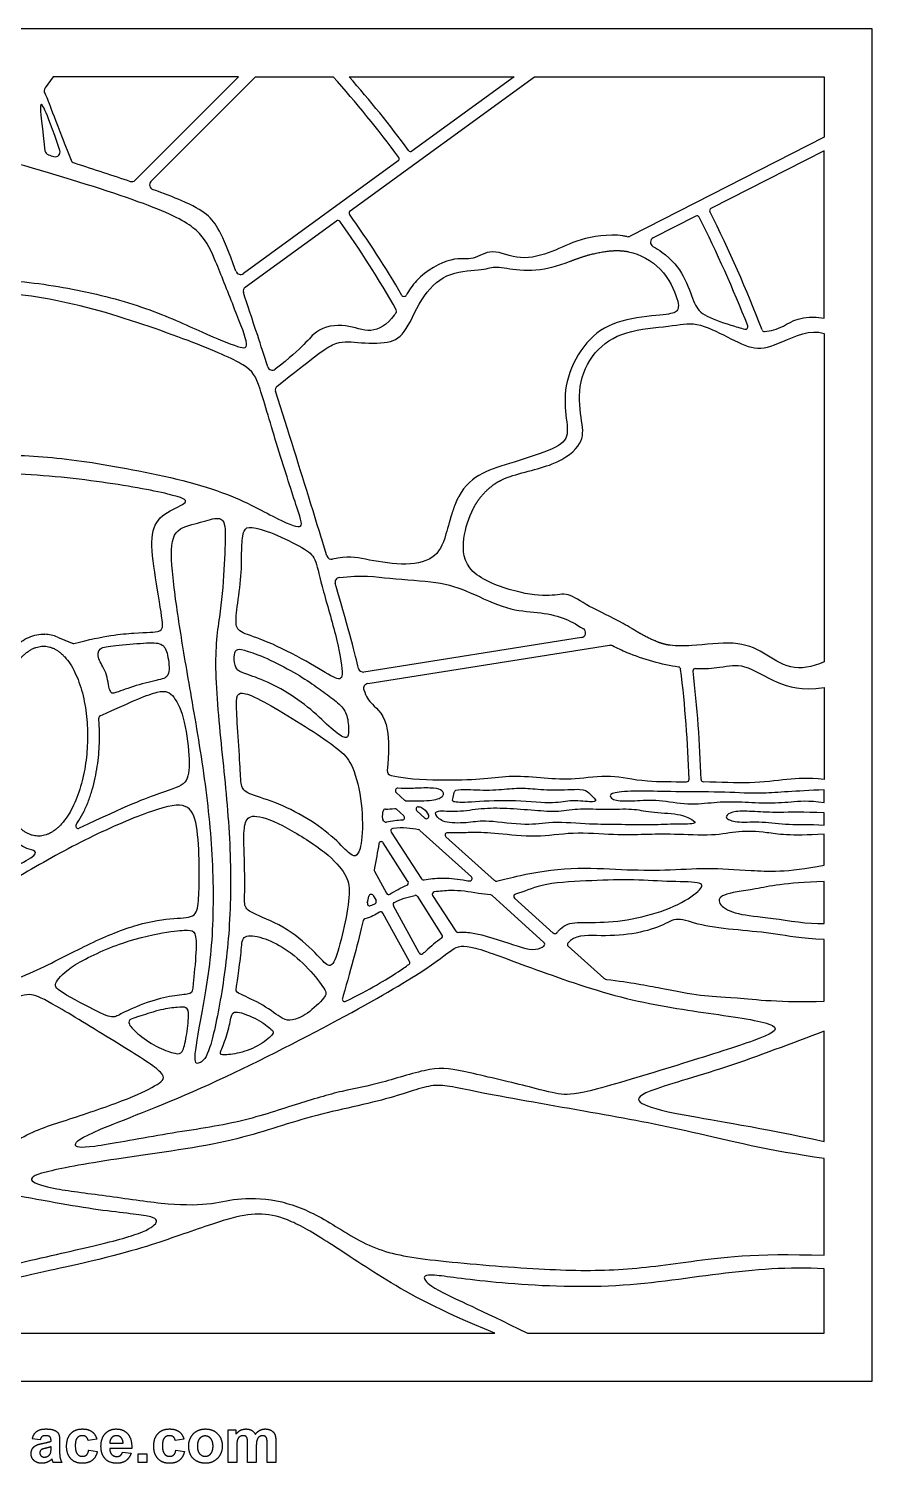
# Model space of a CAD drawing. Header units: millimetres. Extents: x -109 to 109, y -156 to 104.
# Drawn here: x 16.2 to 109.4, y -155.1 to 3.4 of the extents above; entities that cross this region are included whole.
import ezdxf

# ---------------------------------------------------------------- set-up
doc = ezdxf.new("R2010")
doc.units = ezdxf.units.MM
doc.header["$MEASUREMENT"] = 0
doc.layers.add('Layer 03', color=5, linetype='Continuous', true_color=0x0000ff)

msp = doc.modelspace()

# ---------------------------------------------------------------- linework, layer by layer
at = {"layer": 'Layer 03'}
for p, q in [((109.39, 3.42), (-109, 3.42)), ((109.39, -146.03), (109.39, 3.42)), ((18.87, -1.9), (17.98, -3.13)), ((39.36, -1.9), (18.87, -1.9)), ((27.93, -13.33), (39.36, -1.9)), ((29.68, -13.46), (41.24, -1.9)), ((41.24, -1.9), (49.81, -1.9)), ((51.58, -1.9), (69.8, -1.9)), ((51.68, -16.71), (72.06, -1.9)), ((69.8, -1.9), (58.51, -10.1)), ((72.06, -1.9), (104.07, -1.9)), ((104.07, -1.9), (104.07, -8.57)), ((104.07, -8.57), (82.63, -19.5)), ((104.07, -10.07), (91.56, -16.44)), ((104.07, -28.55), (104.07, -10.07)), ((57.01, -11.19), (39.89, -23.63)), ((89.9, -17.29), (85.17, -19.69)), ((40.08, -25.13), (50.17, -17.8)), ((104.07, -30.26), (104.07, -66.55)), ((44.76, -40.78), (43.45, -36.64)), ((49.13, -54.84), (48.53, -52.89)), ((19.34, -63.8), (20.99, -64.49)), ((77.26, -63.86), (53.21, -67.67)), ((80.35, -64.72), (53.63, -68.95)), ((104.07, -69.38), (104.07, -79.54)), ((104.07, -82.09), (104.07, -80.68)), ((56.77, -80.96), (57.74, -81.84)), ((55.42, -84.14), (55.3, -83.94)), ((56.82, -82.83), (57.62, -83.56)), ((59.95, -83.81), (59.06, -83.01)), ((104.07, -84.59), (104.07, -83.23)), ((56.21, -85.35), (59.59, -90.51)), ((65.09, -90.29), (59.4, -85.16)), ((104.07, -89.02), (104.07, -85.58)), ((58.08, -90.82), (55.35, -86.52)), ((62.27, -85.88), (67.66, -90.7)), ((54.39, -89.68), (55.72, -92.11)), ((104.07, -95.46), (104.07, -90.82)), ((54.25, -92.37), (54.55, -92.92)), ((59.32, -98.7), (56.47, -93.48)), ((59.13, -92.46), (61.84, -96.72)), ((60.8, -92.37), (63.37, -96.31)), ((73.11, -97.53), (67.38, -92.36)), ((69.84, -92.66), (74.14, -96.5)), ((58.25, -99.63), (55.31, -94.3)), ((75.79, -97.97), (79.71, -101.49)), ((104.07, -104.04), (104.07, -97.23)), ((50.93, -103.42), (50.84, -103.74)), ((51.21, -104.05), (51.22, -104.04)), ((104.07, -119.53), (104.07, -107.35)), ((104.07, -132.11), (104.07, -121.41)), ((104.07, -140.71), (104.07, -133.62)), ((-10.23, -140.71), (67.68, -140.71)), ((71.28, -140.71), (104.07, -140.71)), ((-109, -146.03), (109.39, -146.03)), ((38.2, -151.39), (39.07, -151.39)), ((38.2, -155), (38.2, -151.39)), ((39.07, -151.39), (39.07, -151.88)), ((17.43, -152.5), (16.57, -152.38)), ((18.64, -152.65), (18.64, -152.56)), ((18.64, -153.46), (18.64, -153.27)), ((19.59, -152.69), (19.59, -153.81)), ((23.7, -152.44), (22.74, -152.59)), ((22.8, -153.64), (23.76, -153.77)), ((27.56, -153.46), (25.12, -153.46)), ((25.13, -152.87), (26.6, -152.87)), ((33.33, -152.44), (32.37, -152.59)), ((32.43, -153.64), (33.39, -153.77)), ((39.16, -153.24), (39.16, -155)), ((40.36, -155), (40.36, -153.02)), ((41.32, -153.26), (41.32, -155)), ((42.52, -155), (42.52, -152.93)), ((43.48, -152.68), (43.48, -155)), ((19.84, -155), (18.88, -155)), ((26.54, -153.86), (27.49, -153.98)), ((28.27, -155), (28.27, -154.04)), ((28.27, -154.04), (29.22, -154.04)), ((29.22, -155), (28.27, -155)), ((29.22, -154.04), (29.22, -155)), ((39.16, -155), (38.2, -155)), ((41.32, -155), (40.36, -155)), ((43.48, -155), (42.52, -155))]:
    msp.add_line(p, q, dxfattribs=at)
for centre, radius, start, end in [((18.41, -3.44), 0.532, 144, 206.5964), ((-41.07, -83.27), 121.99, 36.438, 41.8426), ((-41.07, -83.27), 123.32, 36.4314, 41.2919), ((18.5, -10.01), 0.532, 186.545, 252.8072), ((19.11, -10.2), 0.532, 252.7287, 18.7142), ((56.85, -10.98), 0.266, 306, 36.438), ((58.36, -9.88), 0.266, 216.4314, 306), ((21.35, -10.91), 0.532, 201.5662, 252.3928), ((27.56, -12.95), 0.532, 250.9621, 315), ((30.06, -13.84), 0.532, 135, 249.899), ((51.83, -16.93), 0.266, 126, 215.533), ((-41.07, -83.27), 113.9, 30.1584, 35.533), ((90.02, -17.52), 0.266, 26.6365, 117), ((-41.07, -83.27), 146.92, 21.5008, 26.6365), ((91.68, -16.68), 0.266, 117, 206.641), ((-41.07, -83.27), 148.25, 21.113, 26.641), ((50.33, -18.02), 0.266, 35.5252, 126), ((-41.07, -83.27), 112.57, 29.6158, 35.5252), ((82.39, -19.03), 0.532, 258.7517, 297), ((85.41, -20.17), 0.532, 117, 240.6923), ((39.58, -23.2), 0.532, 199.6342, 306), ((40.4, -25.56), 0.532, 126, 198.7425), ((57.64, -25.92), 0.266, 210.1584, 329.3534), ((56.56, -27.78), 0.266, 327.0491, 29.6158), ((95.38, -29.52), 0.266, 255.8012, 21.5008), ((97.47, -29.78), 0.266, 201.113, 273.7847), ((43.09, -33.78), 0.532, 197.8182, 307.2096), ((43.95, -36.48), 0.532, 127.9593, 197.5865), ((-1135.81, -414.98), 1238.45, 16.99977, 17.58648), ((49.63, -54.68), 0.532, 196.9998, 282.6806), ((50.55, -57.75), 0.532, 97.183, 196.5248), ((77.18, -63.33), 0.532, 279, 58.3479), ((17.81, -67.39), 3.9, 66.865, 87.9852), ((21.1, -64.24), 0.266, 247.2624, 284.3028), ((80.43, -65.24), 0.532, 62.702, 99), ((53.13, -67.14), 0.532, 193.2874, 279), ((87.95, -67.38), 0.266, 7.0237, 81.9489), ((-41.07, -83.27), 130.26, 1.6558, 7.0237), ((89.84, -67.54), 0.266, 88.2376, 186.8526), ((-41.07, -83.27), 131.59, 1.6268, 6.8526), ((53.71, -69.47), 0.532, 99, 198.456), ((24.18, -72.74), 0.266, 114.4613, 185.0839), ((56.33, -78.59), 0.532, 175.4879, 258.9252), ((56.95, -80.77), 0.266, 85.238, 228.1926), ((88.87, -79.52), 0.266, 269.9432, 1.6558), ((90.73, -79.53), 0.266, 181.6268, 268.9988), ((57.92, -81.64), 0.266, 228.1926, 269.842), ((55.52, -83.8), 0.266, 173.0694, 213.1416), ((55.6, -83.07), 0.266, 88.4895, 173.396), ((56.64, -83.03), 0.266, 47.9539, 94.4216), ((57.45, -83.76), 0.266, 272.2821, 47.9539), ((59.24, -82.82), 0.266, 85.3605, 228.1926), ((60.13, -83.61), 0.266, 228.1926, 26.0431), ((21.64, -84.68), 0.266, 145.0944, 295.4692), ((55.65, -83.99), 0.266, 213.1416, 281.2149), ((56.44, -85.2), 0.266, 96.6371, 213.1416), ((59.22, -85.35), 0.266, 47.9539, 80.7486), ((62.44, -85.68), 0.266, 87.4987, 228.1926), ((55.12, -86.67), 0.266, 32.4857, 171.1606), ((54.62, -89.55), 0.266, 169.2088, 208.6958), ((64.91, -90.49), 0.266, 260.7989, 47.9539), ((57.86, -90.96), 0.266, 293.1402, 32.4857), ((59.81, -90.37), 0.266, 213.1416, 280.9954), ((67.84, -90.51), 0.266, 228.1926, 281.6701), ((53.85, -93.23), 0.266, 167.2371, 283.1274), ((54.02, -92.49), 0.266, 28.8179, 167.5858), ((54.32, -93.05), 0.266, 297.7289, 28.8179), ((55.95, -91.98), 0.266, 208.6958, 302.2056), ((56.7, -93.35), 0.266, 118.1716, 208.6958), ((58.9, -92.6), 0.266, 32.4857, 102.4289), ((61.02, -92.23), 0.266, 97.7174, 213.1416), ((67.2, -92.56), 0.266, 47.9539, 84.3567), ((70.02, -92.46), 0.266, 103.6573, 228.1926), ((53.4, -95.18), 0.266, 104.8541, 166.4125), ((55.08, -94.42), 0.266, 28.8179, 122.3311), ((63.59, -96.16), 0.266, 213.1416, 275.9828), ((74.32, -96.3), 0.266, 228.1926, 318.963), ((61.62, -96.87), 0.266, 302.7199, 32.4857), ((72.93, -97.73), 0.266, 304.8918, 47.9539), ((75.96, -97.77), 0.266, 141.6027, 228.1926), ((58.01, -99.76), 0.266, 305.5747, 28.8179), ((59.56, -98.57), 0.266, 208.6958, 309.7939), ((80.07, -101.09), 0.532, 228.1926, 263.0004), ((51.09, -103.81), 0.266, 164.0042, 296.2742)]:
    msp.add_arc(centre, radius, start, end, dxfattribs=at)
for points, knots in [([(17.93, -3.68), (17.96, -3.74), (18.31, -4.46), (18.86, -6.05), (20.86, -11.1)], [462.718607, 462.718607, 462.718607, 462.718607, 462.851038, 464.194981, 464.194981, 464.194981, 464.194981]), ([(19.61, -10.03), (17.94, -5.1), (17.27, -4.46), (17.51, -6.1), (17.97, -10.07)], [6.410373, 6.410373, 6.410373, 6.410373, 8.765381, 11.199817, 11.199817, 11.199817, 11.199817]), ([(39.07, -23.38), (38.24, -21.05), (36.84, -17.8), (35.42, -16.47), (31.1, -14.79), (29.87, -14.34)], [-369.459619, -369.459619, -369.459619, -369.459619, -366.836728, -362.327596, -360.850774, -360.850774, -360.850774, -360.850774]), ([(82.28, -19.55), (82.13, -19.52), (80.36, -19.22), (76.79, -19.82), (74.18, -21.26), (70.44, -22.32), (67.26, -20.7), (65.27, -22.32), (63.28, -21.63), (59.46, -23.59), (58.2, -25.49), (57.87, -26.05)], [-3.978195, -3.978195, -3.978195, -3.978195, -3.846245, -2.424064, -1.001882, 0.420299, 1.842481, 3.264663, 4.686844, 6.109026, 6.704682, 6.704682, 6.704682, 6.704682]), ([(82.44, -21.22), (83.75, -21.5), (86.35, -22.89), (88.16, -26.89), (87.88, -27.97), (86.52, -28.19), (81.43, -28.64), (78.04, -30.57), (75.61, -34.58), (75.27, -38.53), (76.01, -41.64), (74.65, -42.94), (69.51, -44.58), (66.23, -45.49), (64.31, -47.06), (63.64, -48.35), (63.61, -48.4)], [69.929812, 69.929812, 69.929812, 69.929812, 71.284691, 72.706762, 74.128834, 75.550905, 76.972976, 78.395048, 79.817119, 81.23919, 82.661261, 84.083333, 85.505404, 86.927475, 88.349547, 88.403692, 88.403692, 88.403692, 88.403692]), ([(85.15, -20.63), (85.51, -20.83), (87.09, -21.85), (88.69, -23.87), (89.69, -26.93), (90.44, -28.24), (93.23, -29.17), (94.81, -29.65), (95.31, -29.78)], [-38.210964, -38.210964, -38.210964, -38.210964, -37.829684, -36.407503, -34.985321, -33.563139, -32.140958, -31.444109, -31.444109, -31.444109, -31.444109]), ([(43.63, -36.06), (47.51, -33.03), (50.02, -30.93), (52.26, -31.29), (56.17, -31.41), (57.86, -30.28), (59.73, -25.76), (62.61, -23.33), (66.68, -23.27), (67.64, -22.71), (70.24, -23.38), (73.49, -23.2), (75.41, -22.5), (76.05, -22.26)], [54.040347, 54.040347, 54.040347, 54.040347, 55.427999, 56.85007, 58.272142, 59.694213, 61.116284, 62.538356, 63.960427, 65.382498, 66.80457, 68.226641, 68.929812, 68.929812, 68.929812, 68.929812]), ([(42.58, -33.94), (42.19, -32.71), (41.15, -29.49), (40.34, -27.05), (39.89, -25.73)], [-10.812198, -10.812198, -10.812198, -10.812198, -10.184234, -9.063116, -9.063116, -9.063116, -9.063116]), ([(56.78, -27.92), (56.71, -28.03), (55.89, -29.24), (53.93, -30.42), (51.37, -29.1), (47.65, -29.62), (46.64, -31.75), (43.41, -34.2)], [-16.93853, -16.93853, -16.93853, -16.93853, -16.803559, -15.381377, -13.959196, -12.537014, -11.194046, -11.194046, -11.194046, -11.194046]), ([(97.49, -30.04), (98.18, -30), (99.72, -29.54), (101.53, -28.17), (104.07, -28.55)], [-29.892718, -29.892718, -29.892718, -29.892718, -28.812461, -27.390279, -27.390279, -27.390279, -27.390279]), ([(68.46, -46.43), (68.56, -46.38), (70.14, -45.69), (74.59, -44.92), (77.58, -42.34), (77.34, -40.29), (76.7, -36.06), (78.52, -32.14), (81.92, -29.85), (87.31, -29.5), (89.83, -28.85), (93.47, -30.67), (96.43, -32.25), (99.08, -31.43), (102.55, -29.73), (104.07, -30.26)], [-297.6816, -297.6816, -297.6816, -297.6816, -297.579082, -296.070758, -294.562435, -293.054111, -291.545787, -290.037463, -288.529139, -287.020815, -285.512491, -284.004168, -282.495844, -280.98752, -279.479196, -279.479196, -279.479196, -279.479196]), ([(21.16, -64.5), (24.55, -63.64), (28.54, -63.24), (30.98, -63.31), (31.05, -62.35), (29.99, -56.31), (29.54, -52.08), (30.95, -50.07), (33.92, -48.96), (33.33, -48.29), (25.46, -46.73), (14.1, -45.47), (5.33, -46.14), (-0.38, -46.88), (-0.83, -48.51), (-1.71, -58.36), (-4.07, -69.34)], [69.95901, 69.95901, 69.95901, 69.95901, 71.993837, 74.284423, 76.575008, 78.865594, 81.156179, 83.446765, 85.73735, 88.027936, 90.318521, 92.609107, 94.899692, 97.190278, 99.480863, 101.748404, 101.748404, 101.748404, 101.748404]), ([(82.8, -62.85), (82.49, -62.67), (80.91, -61.72), (77.81, -60.38), (75.7, -58.78), (74.06, -59.36), (70.21, -59.02), (64.35, -56.82), (63.98, -53.16), (64.79, -50.6), (65.32, -49.57)], [-257.909606, -257.909606, -257.909606, -257.909606, -257.534555, -256.026231, -254.517907, -253.009583, -251.501259, -249.992935, -248.484611, -247.223069, -247.223069, -247.223069, -247.223069]), ([(62.64, -51.15), (62.51, -51.59), (62.02, -53.4), (61.15, -55.31), (57.48, -55.99), (53.25, -55.17), (51.38, -54.83), (49.75, -55.2)], [44.701846, 44.701846, 44.701846, 44.701846, 45.142128, 46.564199, 47.986271, 49.408342, 50.707301, 50.707301, 50.707301, 50.707301]), ([(50.49, -57.22), (52.98, -56.91), (56.1, -57.4), (61.56, -57.63), (64.73, -58.72), (69.19, -60.89), (72.41, -61.01), (75.21, -61.55), (76.61, -62.36), (77.46, -62.88)], [0.143924, 0.143924, 0.143924, 0.143924, 1.679988, 3.339461, 4.998935, 6.658408, 8.317882, 9.977356, 11.3872, 11.3872, 11.3872, 11.3872]), ([(52.61, -67.27), (52.26, -65.77), (51.61, -63.19), (50.08, -58.01), (50.04, -57.9)], [-3.334517, -3.334517, -3.334517, -3.334517, -0.268602, -0.202844, -0.202844, -0.202844, -0.202844]), ([(13.6, -66.12), (13.73, -65.94), (14.07, -65.48), (14.64, -64.85), (15.37, -64.25), (16.16, -63.81), (17.04, -63.52), (17.65, -63.47), (17.95, -63.48)], [66.685569, 66.685569, 66.685569, 66.685569, 66.932121, 67.332326, 67.635985, 67.998706, 68.346114, 68.679575, 68.679575, 68.679575, 68.679575]), ([(87.99, -67.12), (86.17, -66.86), (83.39, -66.08), (81.18, -65.03), (80.68, -64.77)], [125.44248, 125.44248, 125.44248, 125.44248, 127.089369, 127.61849, 127.61849, 127.61849, 127.61849]), ([(104.07, -66.55), (102.69, -67.13), (100.24, -67.56), (97.42, -65.43), (94.38, -64.15), (89.88, -64.79), (87.79, -64.81), (87.05, -64.71)], [-265.831015, -265.831015, -265.831015, -265.831015, -264.322691, -262.814367, -261.306043, -259.797719, -258.909606, -258.909606, -258.909606, -258.909606]), ([(89.85, -67.28), (90.89, -67.31), (93.16, -67.13), (94.98, -66.57), (98.85, -69.01), (101.51, -69.7), (104.07, -69.38)], [11.031771, 11.031771, 11.031771, 11.031771, 12.103278, 13.762751, 15.422224, 17.081698, 17.081698, 17.081698, 17.081698]), ([(24.07, -72.5), (27.77, -70.82), (30.97, -69.44), (32.2, -70.11), (33.49, -72.84), (34.03, -77.77), (33.76, -80.12), (31.49, -80.71), (26.95, -82.45), (21.76, -84.92)], [34.898891, 34.898891, 34.898891, 34.898891, 36.623891, 38.375454, 40.127017, 41.878581, 43.630144, 45.381708, 47.026515, 47.026515, 47.026515, 47.026515]), ([(53.21, -69.64), (53.46, -70.38), (54.08, -71.35), (56.01, -72.74), (55.95, -76.59), (55.8, -78.55)], [138.266531, 138.266531, 138.266531, 138.266531, 141.711355, 146.220487, 149.060211, 149.060211, 149.060211, 149.060211]), ([(21.42, -84.53), (21.52, -84.38), (21.84, -83.9), (22.32, -83.03), (22.81, -81.87), (23.35, -80.23), (23.71, -78.52), (23.92, -76.8), (24.03, -75.1), (24, -73.75), (23.92, -72.83), (23.92, -72.76)], [47.288969, 47.288969, 47.288969, 47.288969, 47.489382, 47.940082, 48.412785, 48.901161, 49.893771, 50.381998, 50.855152, 51.816534, 51.89519, 51.89519, 51.89519, 51.89519]), ([(56.23, -79.11), (58.37, -79.53), (62.75, -79.65), (66.67, -79.48), (69.53, -79.03), (73.24, -79.39), (76.37, -79.57), (80.61, -78.9), (83.65, -79.79), (87.34, -79.78), (88.87, -79.78)], [107.805143, 107.805143, 107.805143, 107.805143, 109.35794, 111.022997, 112.688054, 114.353112, 116.018169, 117.683226, 119.348284, 120.561381, 120.561381, 120.561381, 120.561381]), ([(57.92, -81.91), (59.07, -81.91), (61.04, -81.9), (62.13, -81.37), (61.94, -80.71), (61.09, -80.46), (59.2, -80.46), (58.02, -80.59), (56.97, -80.5)], [0.686814, 0.686814, 0.686814, 0.686814, 1.354518, 2.041728, 2.728939, 3.416149, 4.10336, 4.662943, 4.662943, 4.662943, 4.662943]), ([(104.07, -80.68), (100.83, -80.8), (97.01, -81.2), (93.41, -80.89), (87.93, -80.92), (84.23, -80.8), (81.03, -80.86), (80.17, -81.29), (80.87, -81.94), (83.06, -81.91), (85.71, -81.7), (89.06, -82.41), (91.98, -82.01), (94.5, -81.96), (97.65, -82.18), (100.39, -82.03), (102.29, -81.81), (104.07, -82.09)], [18.720955, 18.720955, 18.720955, 18.720955, 19.933603, 21.146252, 22.3589, 23.571549, 24.784197, 25.996846, 27.209494, 28.422142, 29.634791, 30.847439, 32.060088, 33.272736, 34.485385, 35.698033, 36.910681, 36.910681, 36.910681, 36.910681]), ([(104.07, -79.54), (102.22, -79.35), (100.12, -79.46), (96.04, -80.06), (92.66, -79.83), (90.73, -79.8)], [1.292674, 1.292674, 1.292674, 1.292674, 2.957731, 4.622788, 6.238393, 6.238393, 6.238393, 6.238393]), ([(0.43, -104.83), (1.12, -104.81), (4.13, -104.64), (10.09, -103.42), (17.37, -100.61), (23.06, -97.5), (28.36, -95.35), (32.51, -94.81), (34.79, -94.81), (34.96, -92.82), (35.04, -90.77), (35.02, -89.42), (35.01, -88.08), (34.87, -84.76), (34.08, -82.17), (31.12, -82.38), (23.85, -85.36), (16.23, -89.5), (11.55, -92.43), (8.34, -93.91), (7.52, -94.26)], [66.117878, 66.117878, 66.117878, 66.117878, 66.719408, 68.672264, 70.62512, 72.577976, 74.530832, 76.483688, 78.436544, 80.3894, 82.342257, 82.342257, 82.342257, 84.295113, 86.247969, 88.200825, 90.153681, 92.106537, 94.059393, 94.708924, 94.708924, 94.708924, 94.708924]), ([(59.26, -82.55), (59.51, -82.57), (59.83, -82.73), (60.24, -83.24), (60.36, -83.49)], [4.9277011, 4.9277011, 4.9277011, 4.9277011, 5.3489568, 5.8815716, 5.8815716, 5.8815716, 5.8815716]), ([(104.07, -85.58), (100.27, -85.82), (97.57, -85.31), (94.58, -85.19), (91.96, -85.82), (87.22, -85.54), (84.31, -85.62), (81.05, -85.7), (76.16, -85.31), (72.3, -86.02), (67.8, -85.46), (65.09, -85.35), (63.88, -85.46), (62.67, -85.43), (62.45, -85.42)], [61.067929, 61.067929, 61.067929, 61.067929, 62.507792, 63.947655, 65.387518, 66.82738, 68.267243, 69.707106, 71.146969, 72.586832, 74.026695, 75.466558, 76.906421, 77.193088, 77.193088, 77.193088, 77.193088]), ([(67.89, -90.77), (68.62, -90.62), (70.57, -90.02), (76.22, -89.15), (81.84, -89.53), (86.45, -89.59), (91.17, -89.26), (95.73, -89.58), (99.9, -89.81), (104.07, -89.02)], [49.718902, 49.718902, 49.718902, 49.718902, 50.77851, 52.278187, 53.777864, 55.277541, 56.777218, 58.276895, 59.776571, 59.776571, 59.776571, 59.776571]), ([(56.09, -92.21), (56.38, -92.02), (56.97, -91.68), (57.62, -91.35), (57.96, -91.21)], [-5.639547, -5.639547, -5.639547, -5.639547, -4.886493, -4.168081, -4.168081, -4.168081, -4.168081]), ([(59.86, -90.63), (60.48, -90.51), (62.03, -90.34), (63.5, -90.52), (64.63, -90.71), (64.87, -90.75)], [4.999715, 4.999715, 4.999715, 4.999715, 6.080653, 7.580329, 7.968602, 7.968602, 7.968602, 7.968602]), ([(67.23, -92.29), (66.76, -92.25), (65.06, -92.01), (63.44, -91.71), (61.6, -91.88), (60.99, -91.96)], [2.535322, 2.535322, 2.535322, 2.535322, 3.051707, 4.43536, 5.130801, 5.130801, 5.130801, 5.130801]), ([(74.52, -96.48), (74.59, -96.4), (75.22, -95.69), (76.15, -95.23), (79.6, -95.43), (83.94, -94.85), (88.17, -93.42), (90.71, -91.55), (90.7, -90.81), (86.69, -90.85), (82.61, -90.53), (77.87, -90.74), (72.64, -91), (70.91, -91.97), (69.96, -92.2)], [-4.54255, -4.54255, -4.54255, -4.54255, -4.372006, -2.988353, -1.604701, -0.221048, 1.162605, 2.546258, 3.929911, 5.313564, 6.697217, 8.08087, 9.464523, 10.680899, 10.680899, 10.680899, 10.680899]), ([(104.07, -97.23), (101.46, -97.13), (98.7, -96.53), (94.6, -96.19), (90.22, -95.71), (87.79, -94.63), (86.29, -95.73), (82.95, -96.72), (78.99, -96.86), (76.48, -96.69), (75.75, -97.61)], [39.008161, 39.008161, 39.008161, 39.008161, 40.415991, 41.823821, 43.231651, 44.639481, 46.04731, 47.45514, 48.86297, 50.179099, 50.179099, 50.179099, 50.179099]), ([(63.62, -96.43), (64.05, -96.38), (65.75, -96.42), (70.26, -98.02), (72.12, -98.53), (72.98, -98.02), (73.09, -97.94)], [-4.143732, -4.143732, -4.143732, -4.143732, -3.580771, -2.197118, -0.813465, -0.610316, -0.610316, -0.610316, -0.610316]), ([(61.76, -97.09), (61.17, -97.47), (60.6, -98.03), (59.84, -98.68), (59.73, -98.77)], [19.154249, 19.154249, 19.154249, 19.154249, 20.344898, 20.533646, 20.533646, 20.533646, 20.533646]), ([(51.22, -104.04), (53.88, -102.73), (56.2, -101.33), (57.82, -100.23), (58.17, -99.97)], [79.104629, 79.104629, 79.104629, 79.104629, 80.488282, 80.924431, 80.924431, 80.924431, 80.924431]), ([(80, -101.62), (82.75, -101.96), (86.17, -102.61), (90.71, -103.51), (93.43, -103.51), (99.33, -104.18), (104.07, -104.04)], [27.298824, 27.298824, 27.298824, 27.298824, 29.552727, 31.851453, 34.15018, 36.448907, 36.448907, 36.448907, 36.448907]), ([(104.07, -133.62), (100.21, -133.36), (92.51, -134.02), (80.59, -135.97), (66.6, -135.16), (59.97, -134.02), (59.7, -134.69), (60.91, -135.9), (65.86, -138.04), (71.28, -140.71)], [380.440826, 380.440826, 380.440826, 380.440826, 383.572701, 386.704577, 389.836453, 392.968328, 396.100204, 399.23208, 402.363955, 402.363955, 402.363955, 402.363955])]:
    msp.add_open_spline(points, degree=3, knots=knots, dxfattribs=at)
for points, degree in [([(35.29, -30.08), (33.57, -29.31), (29.46, -27.38), (21.07, -25.16), (12.44, -24.11), (4.66, -24.11), (0.82, -24.16), (0.44, -22.55), (-0.12, -13.79), (-0.72, -8.14), (-0.43, -7.48), (3.07, -8.28), (17.73, -12.21), (30.88, -16.42), (35.19, -18.83), (36.61, -21.62), (38.69, -27.01), (40.68, -31.88), (39.78, -31.98), (37.01, -30.84), (35.29, -30.08)], 3), ([(18.34, -10.52), (18.54, -10.58), (18.75, -10.65), (18.95, -10.71)], 3), ([(21.19, -11.41), (23.42, -12.12), (25.52, -12.81), (27.39, -13.45)], 3), ([(76.05, -22.26), (77.16, -21.84), (78.25, -21.42), (80.21, -21), (81.35, -21), (82.44, -21.22)], 5), ([(43.13, -50.44), (41.58, -49.64), (37.39, -47.25), (24.98, -44.69), (16.63, -43.62), (8.8, -43.67), (0.41, -44.59), (0, -43.77), (0.72, -37.37), (1.06, -30.46), (0.55, -25.81), (2.13, -25.75), (12.52, -25.35), (23.06, -27.19), (34.73, -31.29), (40.7, -33.92), (41.52, -35.43), (43.65, -42.88), (46.12, -50.45), (46.68, -52.07), (44.68, -51.24), (43.13, -50.44)], 3), ([(65.32, -49.57), (65.69, -48.84), (66.13, -48.16), (67.05, -47.2), (67.73, -46.77), (68.46, -46.43)], 5), ([(63.61, -48.4), (63.4, -48.82), (63.22, -49.25), (62.9, -50.23), (62.76, -50.69), (62.64, -51.15)], 5), ([(32.77, -62.12), (33.12, -64.37), (33.87, -68.83), (35.66, -78.97), (36.65, -88.38), (36.61, -98.2), (35.22, -105.86), (34.26, -111.11), (35.11, -110.9), (36.13, -110.09), (37.58, -103.13), (38.54, -95.31), (38.49, -85.4), (37.4, -75.65), (36.5, -65.38), (37.55, -60.37), (37.81, -54.89), (38.02, -51.04), (37.13, -50.46), (34.97, -51.25), (32.02, -51.78), (31.81, -55.31), (32.43, -59.86), (32.77, -62.12)], 3), ([(39.71, -53.92), (39.69, -54.69), (39.76, -56.45), (39.24, -60.27), (38.93, -62.7), (39.7, -63.38), (42.86, -64.34), (47.66, -66.88), (50.38, -68.67), (51.05, -68.31), (50.23, -63.82), (48.37, -57.62), (47.9, -54.99), (46.79, -54.06), (43.04, -52.21), (40.58, -51.55), (39.91, -51.8), (39.74, -53.14), (39.71, -53.92)], 3), ([(87.05, -64.71), (86.29, -64.61), (85.54, -64.41), (84.17, -63.69), (83.49, -63.27), (82.8, -62.85)], 5), ([(23.91, -66.21), (24.07, -66.65), (24.82, -67.57), (25.09, -70.06), (25.57, -70.06), (28.01, -69.11), (30.78, -68.48), (31.84, -68.2), (31.56, -65.56), (31, -64.41), (29.18, -64.41), (25.47, -64.77), (23.85, -64.93), (23.75, -65.77), (23.91, -66.21)], 3), ([(45.09, -67.49), (44.16, -66.97), (41.98, -65.87), (39.78, -65.16), (39.05, -65.07), (38.8, -65.95), (39.02, -67.3), (39.47, -67.68), (41.71, -68.36), (44.82, -69.86), (47.8, -72.09), (49.93, -74.3), (51.32, -75.1), (51.54, -74.67), (51.49, -72.53), (50.76, -71.38), (49.18, -70.2), (47.6, -69.01), (46.03, -68.01), (45.09, -67.49)], 3), ([(39.25, -73.79), (39.33, -75.07), (39.55, -78.18), (39.6, -80.36), (40.18, -81.09), (43.26, -81.94), (47.02, -83.73), (50.16, -86.16), (51.82, -88.04), (52.44, -88.06), (53.04, -86.84), (53.12, -82.12), (51.99, -77.78), (50.76, -76.45), (48.3, -74.65), (44.22, -72.11), (40.78, -70.15), (39.38, -69.86), (39.05, -70.51), (39.17, -72.51), (39.25, -73.79)], 3), ([(69.57, -80.54), (68.86, -80.59), (67.23, -80.78), (64.02, -80.59), (63.07, -80.71), (63.17, -81.59), (62.79, -82.07), (64.61, -82.1), (69.34, -81.72), (74.18, -82.32), (75.85, -81.75), (78.46, -82.07), (79.09, -81.91), (77.9, -80.9), (77.61, -80.52), (73.99, -80.78), (71.45, -80.49), (70.27, -80.49), (69.57, -80.54)], 3), ([(39.96, -86.73), (39.99, -88), (40.13, -91.72), (39.88, -93.62), (40.78, -94.31), (44.87, -95.9), (48.12, -98.92), (49.33, -100.4), (50.03, -99.78), (51.1, -95.73), (51.76, -91.85), (51.34, -90.05), (49.3, -87.7), (44.52, -84.62), (40.96, -83.24), (39.99, -84.07), (39.94, -85.45), (39.96, -86.73)], 3), ([(55.25, -83.76), (55.28, -83.52), (55.31, -83.28), (55.34, -83.04)], 3), ([(55.61, -82.8), (55.9, -82.81), (56.25, -82.79), (56.62, -82.76)], 3), ([(79.98, -82.83), (78.98, -82.82), (77.04, -82.67), (74.76, -83.13), (72.16, -82.94), (68.91, -82.67), (66.16, -82.67), (63.56, -83.17), (61, -82.86), (61.12, -83.56), (62.09, -84.41), (65.03, -84.33), (66.47, -83.98), (71.5, -84.72), (73.6, -84.14), (78.56, -84.52), (81.06, -84.51), (84.8, -84.58), (87.39, -84.46), (90.16, -84.49), (89.55, -84), (88.23, -83.29), (84.64, -83.18), (83.05, -82.7), (80.98, -82.83), (79.98, -82.83)], 3), ([(104.07, -83.23), (101.78, -83.11), (98.85, -83.23), (96.41, -83.08), (94.07, -82.98), (93.21, -83.48), (93.18, -83.88), (94.47, -84.34), (97.18, -84.12), (100.11, -84.59), (102.4, -84.46), (104.07, -84.59)], 3), ([(57.46, -84.02), (56.92, -84.05), (56.33, -84.13), (55.7, -84.25)], 3), ([(59.26, -85.09), (58.41, -84.95), (57.56, -84.8), (56.41, -84.94)], 3), ([(9.55, -91.36), (9.87, -90.79), (11.62, -88.35), (12.47, -88.01), (13.6, -87.4), (14.41, -86.49), (15.15, -86.67), (15.9, -87.21), (17.1, -87.42), (16.89, -88.04), (13.71, -89.61), (10.83, -91.23), (9.72, -91.77), (9.23, -91.93), (9.55, -91.36)], 3), ([(54.86, -86.63), (54.72, -87.5), (54.56, -88.45), (54.36, -89.51)], 3), ([(104.07, -90.82), (99.68, -90.93), (96.27, -91.77), (92.42, -92.16), (92.3, -93.39), (94.32, -94.51), (98, -94.73), (102.24, -95.51), (104.07, -95.46)], 3), ([(53.59, -93.17), (53.65, -92.92), (53.7, -92.68), (53.76, -92.44)], 3), ([(54.45, -93.28), (54.27, -93.37), (54.1, -93.45), (53.91, -93.49)], 3), ([(56.58, -93.12), (57.26, -92.75), (58, -92.53), (58.85, -92.34)], 3), ([(54.94, -94.2), (54.48, -94.49), (53.97, -94.75), (53.33, -94.92)], 3), ([(31.45, -96.39), (30.24, -96.59), (26.67, -97.33), (20.63, -100.13), (18.93, -102.13), (19.13, -102.75), (24.45, -105.59), (25.66, -105.92), (26.34, -105.36), (29.77, -103.92), (32.45, -103.34), (34.28, -103.27), (34.28, -102.71), (34.74, -98.27), (34.64, -96.28), (33.92, -96.18), (32.66, -96.2), (31.45, -96.39)], 3), ([(53.14, -95.12), (52.57, -97.47), (51.85, -100.2), (50.93, -103.42)], 3), ([(59.32, -100.93), (57.22, -102.28), (50.5, -106.15), (34.62, -114.21), (22.29, -118.73), (20.88, -120.01), (22.23, -120.44), (31.08, -118.67), (39.39, -117.57), (45.8, -115.37), (51.05, -113.84), (54.9, -113.23), (60.95, -111.16), (64.06, -111.71), (72.49, -113.72), (74.99, -114.45), (77.56, -114.27), (88.94, -110.78), (97.13, -108.21), (100.24, -106.68), (92.12, -105.46), (82.4, -104.12), (71.65, -100.39), (64.62, -97.64), (63.09, -98.07), (61.42, -99.59), (59.32, -100.93)], 3), ([(39.66, -98.35), (39.59, -99.11), (39.35, -101.16), (39.01, -102.93), (39.24, -103.13), (42.14, -104.4), (44.42, -106.19), (45.15, -106.19), (46.89, -105.62), (49.11, -103.43), (49.09, -102.95), (47.21, -100.41), (44.47, -98.08), (41.95, -96.9), (39.76, -96.63), (39.73, -97.6), (39.66, -98.35)], 3), ([(-11.43, -115.25), (-8.81, -114.28), (-2.22, -112), (8.4, -106.77), (14.87, -103.36), (16.63, -103.15), (18.91, -104.34), (26.93, -109.26), (31.7, -112.21), (30.66, -113.14), (27.76, -114.65), (20.77, -117.08), (15.64, -118.58), (10.67, -122.41), (6.53, -122.46), (-4.19, -120.39), (-10.76, -119.15), (-17.75, -118.37), (-17.91, -117.8), (-14.04, -116.22), (-11.43, -115.25)], 3), ([(28.58, -105.65), (29.16, -105.47), (30.91, -104.88), (32.7, -104.69), (33.67, -104.63), (33.94, -105.34), (33.59, -108.09), (33.19, -109.88), (32.51, -109.88), (30.62, -109.31), (28.26, -107.77), (27.02, -106.44), (27.42, -105.96), (28, -105.83), (28.58, -105.65)], 3), ([(38.52, -105.9), (38.41, -106.38), (38.16, -107.77), (37.3, -109.72), (37.3, -110.01), (39.11, -109.91), (41.54, -109.09), (43.38, -107.58), (43.14, -107.26), (41.65, -106.07), (38.81, -104.9), (38.63, -105.43), (38.52, -105.9)], 3), ([(104.07, -107.35), (100.46, -108.7), (93.06, -111.55), (83.25, -114.21), (83.4, -115.32), (86.88, -116.44), (96.98, -117.98), (104.07, -119.53)], 3), ([(104.07, -121.41), (98.02, -120.59), (88.87, -118.25), (79.03, -116.42), (64.6, -113.96), (61.02, -112.85), (56.56, -114.84), (46.43, -116.8), (39, -119.72), (24.88, -121.53), (16.94, -123.02), (15.96, -123.86), (18.66, -124.79), (25.07, -125.53), (31.9, -126.6), (36.73, -126.51), (39.3, -125.67), (44.19, -125.95), (48.69, -127.85), (54.03, -131.6), (60, -132.66), (72.6, -133.71), (80.88, -133.91), (88.85, -132.87), (96.29, -131.83), (104.07, -132.11)], 3), ([(-40.55, -133.78), (-38.06, -133.37), (-30.74, -132.21), (-16.21, -127.97), (-7.58, -124.94), (-2.96, -122.59), (0.6, -122.75), (12.94, -125.17), (24.19, -127.27), (30.28, -127.72), (30.53, -128.56), (28.6, -129.8), (21.91, -131.43), (12.15, -133.61), (3.08, -135.84), (-9.91, -138.94), (-22.03, -140.06), (-24.27, -140.09), (-28.67, -139.9), (-35.65, -138.58), (-42.92, -136.63), (-45.94, -135.4), (-45.63, -134.64), (-43.03, -134.18), (-40.55, -133.78)], 3), ([(67.68, -140.71), (61.35, -138.12), (55.36, -134.79), (48.68, -130.22), (44.6, -127.9), (41.58, -127.41), (38.49, -127.9), (32.23, -130.15), (24.57, -132.68), (9.88, -135.56), (-10.23, -140.71)], 3), ([(16.57, -152.38), (16.71, -151.83), (17.06, -151.56)], 2), ([(17.06, -151.56), (17.41, -151.3), (18.1, -151.3)], 2), ([(17.65, -152.14), (17.52, -152.24), (17.43, -152.5)], 2), ([(18.02, -152.04), (17.78, -152.04), (17.65, -152.14)], 2), ([(18.51, -152.16), (18.38, -152.04), (18.02, -152.04)], 2), ([(18.1, -151.3), (18.73, -151.3), (19.04, -151.45)], 2), ([(18.64, -152.56), (18.64, -152.28), (18.51, -152.16)], 2), ([(19.04, -151.45), (19.34, -151.6), (19.47, -151.83)], 2), ([(19.47, -151.83), (19.59, -152.07), (19.59, -152.69)], 2), ([(20.36, -153.2), (20.36, -152.3), (20.83, -151.8)], 2), ([(20.83, -151.8), (21.3, -151.3), (22.1, -151.3)], 2), ([(22.1, -152.04), (21.74, -152.04), (21.53, -152.29)], 2), ([(22.1, -151.3), (22.76, -151.3), (23.14, -151.58)], 2), ([(22.53, -152.18), (22.36, -152.04), (22.1, -152.04)], 2), ([(23.14, -151.58), (23.53, -151.86), (23.7, -152.44)], 2), ([(24.16, -153.22), (24.16, -152.32), (24.63, -151.81)], 2), ([(24.63, -151.81), (25.11, -151.3), (25.83, -151.3)], 2), ([(25.87, -152.04), (25.55, -152.04), (25.34, -152.26)], 2), ([(25.83, -151.3), (26.64, -151.3), (27.11, -151.83)], 2), ([(26.38, -152.25), (26.17, -152.04), (25.87, -152.04)], 2), ([(27.11, -151.83), (27.58, -152.36), (27.56, -153.46)], 2), ([(29.99, -153.2), (29.99, -152.3), (30.46, -151.8)], 2), ([(30.46, -151.8), (30.93, -151.3), (31.73, -151.3)], 2), ([(31.72, -152.04), (31.37, -152.04), (31.16, -152.29)], 2), ([(32.16, -152.18), (31.99, -152.04), (31.72, -152.04)], 2), ([(31.73, -151.3), (32.39, -151.3), (32.77, -151.58)], 2), ([(32.77, -151.58), (33.16, -151.86), (33.33, -152.44)], 2), ([(34.09, -152.22), (34.32, -151.77), (34.75, -151.53)], 2), ([(34.75, -151.53), (35.17, -151.3), (35.7, -151.3)], 2), ([(35.67, -152.07), (35.31, -152.07), (35.06, -152.36)], 2), ([(36.29, -152.36), (36.04, -152.07), (35.67, -152.07)], 2), ([(35.7, -151.3), (36.51, -151.3), (37.04, -151.83)], 2), ([(37.04, -151.83), (37.56, -152.37), (37.56, -153.18)], 2), ([(39.07, -151.88), (39.54, -151.3), (40.19, -151.3)], 2), ([(39.48, -152.16), (39.31, -152.28), (39.24, -152.5)], 2), ([(39.87, -152.04), (39.66, -152.04), (39.48, -152.16)], 2), ([(40.16, -152.11), (40.05, -152.04), (39.87, -152.04)], 2), ([(40.31, -152.34), (40.26, -152.19), (40.16, -152.11)], 2), ([(40.19, -151.3), (40.54, -151.3), (40.79, -151.44)], 2), ([(40.79, -151.44), (41.05, -151.59), (41.21, -151.88)], 2), ([(41.21, -151.88), (41.45, -151.59), (41.72, -151.44)], 2), ([(41.65, -152.16), (41.48, -152.28), (41.4, -152.52)], 2), ([(42.02, -152.04), (41.83, -152.04), (41.65, -152.16)], 2), ([(41.72, -151.44), (41.99, -151.3), (42.3, -151.3)], 2), ([(42.43, -152.24), (42.3, -152.04), (42.02, -152.04)], 2), ([(42.3, -151.3), (42.7, -151.3), (42.97, -151.46)], 2), ([(42.97, -151.46), (43.25, -151.62), (43.38, -151.93)], 2), ([(43.38, -151.93), (43.48, -152.17), (43.48, -152.68)], 2), ([(16.44, -154.02), (16.44, -153.72), (16.59, -153.48)], 2), ([(16.59, -153.48), (16.73, -153.24), (16.99, -153.11)], 2), ([(16.99, -153.11), (17.24, -152.98), (17.73, -152.89)], 2), ([(17.58, -153.58), (17.4, -153.72), (17.4, -153.92)], 2), ([(18.08, -153.42), (17.7, -153.5), (17.58, -153.58)], 2), ([(17.73, -152.89), (18.38, -152.76), (18.64, -152.65)], 2), ([(18.64, -153.27), (18.46, -153.33), (18.08, -153.42)], 2), ([(18.6, -153.93), (18.64, -153.8), (18.64, -153.46)], 2), ([(20.83, -154.59), (20.36, -154.09), (20.36, -153.2)], 2), ([(21.53, -152.29), (21.32, -152.54), (21.32, -153.13)], 2), ([(21.32, -153.13), (21.32, -153.78), (21.54, -154.05)], 2), ([(22.74, -152.59), (22.69, -152.32), (22.53, -152.18)], 2), ([(22.56, -154.17), (22.73, -154.02), (22.8, -153.64)], 2), ([(24.52, -154.47), (24.16, -153.98), (24.16, -153.22)], 2), ([(25.12, -153.46), (25.13, -153.88), (25.35, -154.12)], 2), ([(25.34, -152.26), (25.13, -152.49), (25.13, -152.87)], 2), ([(26.6, -152.87), (26.59, -152.46), (26.38, -152.25)], 2), ([(30.46, -154.59), (29.99, -154.09), (29.99, -153.2)], 2), ([(31.16, -152.29), (30.95, -152.54), (30.95, -153.13)], 2), ([(30.95, -153.13), (30.95, -153.78), (31.17, -154.05)], 2), ([(32.37, -152.59), (32.32, -152.32), (32.16, -152.18)], 2), ([(32.19, -154.17), (32.36, -154.02), (32.43, -153.64)], 2), ([(33.85, -153.14), (33.85, -152.66), (34.09, -152.22)], 2), ([(34.09, -154.21), (33.85, -153.77), (33.85, -153.14)], 2), ([(35.06, -152.36), (34.81, -152.65), (34.81, -153.19)], 2), ([(34.81, -153.19), (34.81, -153.74), (35.06, -154.03)], 2), ([(36.54, -153.19), (36.54, -152.65), (36.29, -152.36)], 2), ([(36.29, -154.03), (36.54, -153.74), (36.54, -153.19)], 2), ([(37.56, -153.18), (37.56, -154.01), (37.03, -154.55)], 2), ([(39.24, -152.5), (39.16, -152.72), (39.16, -153.24)], 2), ([(40.36, -153.02), (40.36, -152.49), (40.31, -152.34)], 2), ([(41.4, -152.52), (41.32, -152.75), (41.32, -153.26)], 2), ([(42.52, -152.93), (42.52, -152.4), (42.43, -152.24)], 2), ([(16.76, -154.79), (16.44, -154.49), (16.44, -154.02)], 2), ([(17.64, -155.09), (17.09, -155.09), (16.76, -154.79)], 2), ([(17.4, -153.92), (17.4, -154.12), (17.54, -154.27)], 2), ([(17.54, -154.27), (17.69, -154.41), (17.91, -154.41)], 2), ([(18.24, -154.97), (17.96, -155.09), (17.64, -155.09)], 2), ([(17.91, -154.41), (18.16, -154.41), (18.38, -154.24)], 2), ([(18.76, -154.61), (18.51, -154.85), (18.24, -154.97)], 2), ([(18.38, -154.24), (18.55, -154.11), (18.6, -153.93)], 2), ([(18.79, -154.72), (18.77, -154.64), (18.76, -154.61)], 2), ([(18.88, -155), (18.85, -154.91), (18.79, -154.72)], 2), ([(19.59, -153.81), (19.59, -154.29), (19.64, -154.51)], 2), ([(19.64, -154.51), (19.7, -154.74), (19.84, -155)], 2), ([(22.09, -155.09), (21.3, -155.09), (20.83, -154.59)], 2), ([(21.54, -154.05), (21.75, -154.32), (22.11, -154.32)], 2), ([(23.2, -154.76), (22.79, -155.09), (22.09, -155.09)], 2), ([(22.11, -154.32), (22.39, -154.32), (22.56, -154.17)], 2), ([(23.76, -153.77), (23.61, -154.42), (23.2, -154.76)], 2), ([(25.92, -155.09), (24.97, -155.09), (24.52, -154.47)], 2), ([(25.35, -154.12), (25.58, -154.35), (25.92, -154.35)], 2), ([(25.92, -154.35), (26.14, -154.35), (26.3, -154.23)], 2), ([(26.91, -154.81), (26.51, -155.09), (25.92, -155.09)], 2), ([(26.3, -154.23), (26.46, -154.12), (26.54, -153.86)], 2), ([(27.49, -153.98), (27.31, -154.52), (26.91, -154.81)], 2), ([(31.72, -155.09), (30.93, -155.09), (30.46, -154.59)], 2), ([(31.17, -154.05), (31.38, -154.32), (31.74, -154.32)], 2), ([(32.83, -154.76), (32.42, -155.09), (31.72, -155.09)], 2), ([(31.74, -154.32), (32.01, -154.32), (32.19, -154.17)], 2), ([(33.39, -153.77), (33.24, -154.42), (32.83, -154.76)], 2), ([(34.77, -154.87), (34.32, -154.64), (34.09, -154.21)], 2), ([(35.71, -155.09), (35.21, -155.09), (34.77, -154.87)], 2), ([(35.06, -154.03), (35.31, -154.32), (35.67, -154.32)], 2), ([(35.67, -154.32), (36.04, -154.32), (36.29, -154.03)], 2), ([(37.03, -154.55), (36.5, -155.09), (35.71, -155.09)], 2)]:
    msp.add_open_spline(points, degree=degree, dxfattribs=at)
msp.add_rational_spline([(17.9, -64.81), (12.77, -64.63), (12.4, -75.12), (12.03, -85.61), (17.16, -85.79), (22.29, -85.97), (22.66, -75.48), (23.03, -64.99), (17.9, -64.81)], [1, 0.707106781187, 1, 0.707106781187, 1, 0.707106781187, 1, 0.707106781187, 1], degree=2, knots=[0, 0, 0, 1.570796, 1.570796, 3.141593, 3.141593, 4.712389, 4.712389, 6.283185, 6.283185, 6.283185], dxfattribs=at)

doc.saveas('drawing.dxf')
